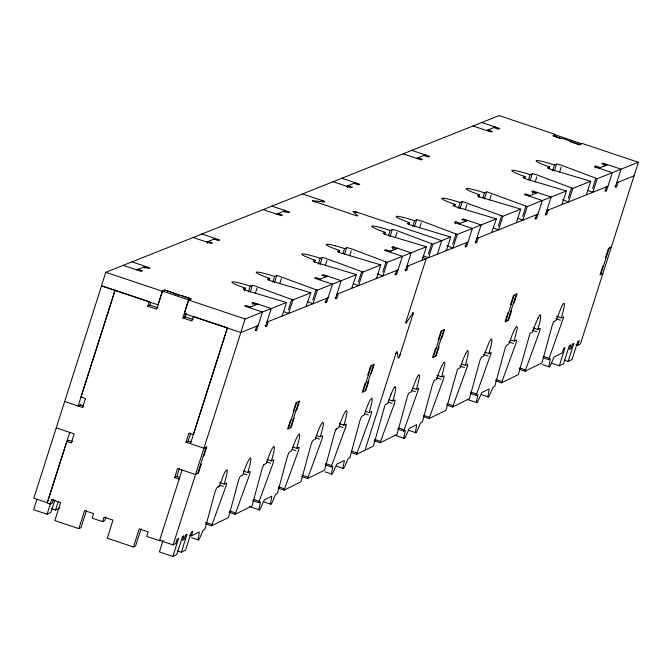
<?xml version="1.0" encoding="UTF-8"?>
<svg xmlns="http://www.w3.org/2000/svg" width="672" height="672" viewBox="0 0 672 672"><rect width="100%" height="100%" fill="white"/><g stroke="black" fill="none" stroke-linecap="round" stroke-linejoin="round"><path stroke-width="1.01" d="M422.31 257.384L426.157 258.678L406.795 319.242L405.98 323.392L412.961 312.766A4.763 0.58 -71.5 0 1 412.717 314.924L400.495 353.422C396.018 368.558 399.386 341.368 394.909 356.488L364.997 450.215M345.954 425.821L346.088 425.149A4.78 0.58 -71.5 0 0 345.996 424.082L343.82 425.149L339.326 423.646M467.368 365.912L467.578 364.711A4.67 0.563 -71.5 0 0 467.418 364.174L465.242 365.249L461.387 363.955M412.709 314.924L413.003 313.438A4.771 0.58 -71.5 0 0 412.591 313.06M219.769 482.597L224.263 484.109L227.077 473.315L227.136 469.619L225.473 471.156L223.49 475.087L219.19 486.612L217.014 487.679A4.788 0.58 -71.5 0 0 215.754 490.022A4.746 0.571 -71.5 0 0 214.847 492.551L205.296 527.89A4.771 0.58 -71.5 0 1 204.91 529.166L203.104 530.225L201.734 533.266A9.559 1.159 -71.5 0 1 198.45 539.96A9.559 1.159 -71.5 0 1 199.004 534.618L199.282 531.938L191.344 535.87L189.42 535.223M243.306 471.022L247.8 472.525L249.48 466.788A16.75 2.024 -71.5 0 0 250.883 458.615L250.303 457.968L249.018 459.539A16.75 2.024 -71.5 0 0 244.751 469.123L242.726 475.028L240.551 476.104A4.788 0.58 -71.5 0 0 239.618 477.658L239.291 478.439A4.788 0.58 -71.5 0 0 238.384 480.976L228.74 516.617A4.662 0.563 -71.5 0 1 228.446 517.583L211.638 525.848L205.514 523.79M292.883 447.09L296.73 448.384L299.561 437.573L299.62 433.868L297.956 435.397A16.724 2.024 -71.5 0 0 291.656 450.887L289.489 451.954A4.805 0.58 -71.5 0 0 288.851 452.886L288.548 453.533A4.746 0.571 -71.5 0 0 287.322 456.834L277.763 492.164A4.872 0.588 -71.5 0 1 277.385 493.441L275.57 494.5L274.21 497.54A9.559 1.159 -71.5 0 1 270.917 504.244L264.18 501.976M316.428 435.473L320.275 436.766L321.955 431.029A16.75 2.024 -71.5 0 0 323.366 422.856L322.787 422.209L321.502 423.78A16.75 2.024 -71.5 0 0 317.234 433.364L315.202 439.27L313.026 440.345A4.788 0.58 -71.5 0 0 312.102 441.899L311.774 442.68A4.788 0.58 -71.5 0 0 310.867 445.217L301.216 480.858A4.662 0.563 -71.5 0 1 300.922 481.824L284.113 490.123L278.216 488.141M365.366 411.331L369.214 412.625L372.036 401.814L372.103 398.11L370.432 399.638A16.724 2.024 -71.5 0 0 364.14 415.128L361.964 416.195A4.805 0.58 -71.5 0 0 361.334 417.127L361.032 417.774A4.746 0.571 -71.5 0 0 359.797 421.075L350.246 456.406A4.872 0.588 -71.5 0 1 349.86 457.682L348.054 458.741L346.693 461.782A9.559 1.159 -71.5 0 1 343.4 468.485L336.664 466.217M436.884 375.245L441.697 376.866L444.772 364.199A16.582 2.008 -71.5 0 0 444.2 362.309L443.663 362.796A16.699 2.024 -71.5 0 0 440.933 367.819L439.799 370.516A16.724 2.024 -71.5 0 0 436.624 379.369L434.448 380.436A4.67 0.563 -71.5 0 0 433.818 381.368A4.696 0.571 -71.5 0 0 433.188 382.78A4.83 0.588 -71.5 0 0 432.281 385.308L422.73 420.647A4.696 0.571 -71.5 0 1 422.344 421.924L420.538 422.982L418.211 428.509A9.542 1.151 -71.5 0 1 415.884 429.652L416.716 424.696L409.307 428.35L406.703 434.179A9.542 1.151 -71.5 0 1 404.376 435.33L405.359 430.466L403.679 431.13L397.782 429.156M510.325 339.814L514.181 341.107L517.255 328.44A16.582 2.008 -71.5 0 0 516.684 326.55L516.138 327.037A16.699 2.024 -71.5 0 0 513.416 332.06L512.274 334.757A16.724 2.024 -71.5 0 0 509.107 343.61L506.302 345.61A4.696 0.571 -71.5 0 0 505.672 347.021A4.83 0.588 -71.5 0 0 504.764 349.549L495.205 384.888A4.696 0.571 -71.5 0 1 494.827 386.165L493.021 387.223L490.686 392.75A9.542 1.151 -71.5 0 1 488.368 393.893L489.199 388.937L481.79 392.591L479.178 398.42A9.542 1.151 -71.5 0 1 476.86 399.571L477.842 394.708L476.162 395.371L470.266 393.397M36.935 499.254L33.6 509.712L47.082 514.231L50.954 512.316L54.902 499.96M69.728 432.382L47.292 502.715L33.818 498.196L101.564 285.81L149.167 301.652L147.722 306.163L156.71 309.179L162.481 291.11L164.648 290.044L190.865 298.83L188.689 299.897L162.481 291.11M115.046 290.329L78.137 406.039L81.035 404.603M72.618 441.546L69.023 440.345L66.847 441.412L47.174 503.042L50.173 504.05L52.349 502.975L53.5 499.363M115.097 290.228L81.018 397.009L85.512 398.513L82.631 407.543L64.655 401.52M50.173 504.05L51.61 499.531L60.598 502.547L54.835 520.607L78.859 528.662L81.035 527.596L86.495 510.476M47.082 514.231L50.417 503.773M51.685 508.771L55.532 510.056L58.262 501.505M147.722 306.163L149.898 305.088L150.763 302.383M78.859 528.662L84.622 510.602L93.61 513.618L92.173 518.129L102.589 521.623L104.765 520.548L105.916 516.936M102.589 521.623L104.034 517.104L113.014 520.12L107.251 538.18L133.459 546.966L135.635 545.899L141.095 528.78M203.23 456.17L203.952 455.818L206.833 446.779L203.935 448.216L185.968 442.184L188.849 433.154L193.343 434.666L227.422 327.886L193.351 316.462L191.906 320.972L182.918 317.965L188.689 299.897M184.624 317.344L185.573 314.37M182.918 317.965L185.094 316.89L186.312 313.085M133.459 546.966L139.23 528.906L148.21 531.922L146.773 536.432L159.499 540.7L160.952 539.986M179.172 479.069L174.678 477.565L177.559 468.527L195.535 474.55L198.425 473.122L201.306 464.092L200.584 464.453M174.678 477.565L176.854 476.49L179.449 468.359M185.968 442.184L188.143 441.118L190.739 432.986M190.462 443.696L227.363 327.995M159.499 540.7L182.053 470.03M163.044 540.473L159.407 551.888L172.88 556.408L176.761 554.501L182.524 536.424L183.977 535.71L182.532 540.221L184.212 539.398L185.657 534.878L187.11 534.164L181.339 552.241L177.484 550.948M159.617 540.372L173.099 544.891L240.845 332.506L184.204 313.597L188.563 300.031L191.36 298.914L182.372 295.907M197.702 473.483L206.111 447.14M172.88 556.408L178.651 538.339L177.198 539.053L175.762 543.572L173.099 544.891M191.344 535.87L192.788 531.359L191.335 532.081L185.564 550.15L181.339 552.241M288.322 428.778L296.73 402.436M290.497 427.703L298.906 401.36M362.981 391.944L371.389 365.602M365.156 390.869L373.565 364.526M433.289 357.26L441.697 330.918M435.464 356.185L443.873 329.843M505.772 321.502L514.172 295.159M507.94 320.426L516.348 294.084M551.628 363.174L559.331 365.753L565.102 347.676L563.648 348.39L562.212 352.901L553.997 357.143L551.662 362.662A9.542 1.151 -71.5 0 1 549.335 363.812L550.326 358.949L548.646 359.612L543.589 357.916M564.287 360.116L568.134 361.41L573.905 343.325L572.46 344.047L571.015 348.566L569.335 349.398L570.78 344.87L569.327 345.584L563.556 363.67L559.331 365.753M575.862 344.585L577.786 345.232L579.23 340.704L577.786 341.418L572.015 359.495L568.134 361.41M634.04 175.846L638.4 162.28L581.86 143.329L579.146 144.413L562.624 138.356L561.926 138.634L552.938 135.626L555.652 134.543L499.12 115.592L105.815 272.294L101.455 285.86L157.996 304.811L162.355 291.245L165.152 290.128L174.14 293.143L173.443 293.42M144.85 268.204L145.429 266.398L136.685 269.884M207.43 243.39L208.051 241.45L212.545 242.953L211.142 243.516L193.166 237.485M244.415 291.026L245.347 288.12A16.733 1.697 17.8 0 1 239.509 286.028A16.657 1.688 17.8 0 1 233.36 283.307A16.615 1.68 17.8 0 1 234.192 281.904A16.733 1.697 17.8 0 1 250.244 286.163L252.344 285.331A4.654 0.47 17.8 0 1 253.453 285.424L292.975 299.914L310.842 292.79L306.146 306.247M248.371 291.984L250.244 286.171M250.118 292.261L252.344 285.331M281.795 315.949A4.712 0.479 17.8 0 1 282.122 316.058L286.482 302.501L245.104 318.982L240.744 332.548L258.132 325.618M255.352 293.345L256.99 288.254M252.638 304.483L253.26 302.551L271.236 308.574L265.415 326.659L266.818 326.105L268.271 321.577M284.777 212.453L285.356 210.647L276.612 214.133M269.077 280.358L269.699 278.418A16.733 1.697 17.8 0 1 263.869 276.326A16.657 1.688 17.8 0 1 257.72 273.605A16.607 1.68 17.8 0 1 258.544 272.202A16.733 1.697 17.8 0 1 274.604 276.461L276.696 275.629A4.654 0.47 17.8 0 1 277.813 275.722L317.335 290.203L356.446 274.621L351.758 288.078M256.729 326.18L255.276 330.7L256.67 330.145L262.492 312.06L244.516 306.029L245.918 305.474L250.412 306.978M272.731 282.282L274.596 276.469M274.47 282.551L276.696 275.629M279.712 283.643L281.35 278.552M288.448 309.641L291.715 299.468M292.975 299.914L288.616 313.471L283.45 311.556M314.689 262.181L315.311 260.249A16.724 1.688 17.8 0 1 303.324 255.427A16.615 1.68 17.8 0 1 311.002 255.52A16.733 1.697 17.8 0 1 320.208 258.292L322.308 257.46A4.654 0.47 17.8 0 1 323.425 257.552L361.99 271.706A4.662 0.47 17.8 0 0 362.939 272.034L380.806 264.919L376.446 278.485A4.805 0.487 17.8 0 0 376.11 278.376M318.343 264.104L320.208 258.292M320.082 264.382L322.308 257.46M347.357 187.631L347.978 185.699L352.472 187.202L351.07 187.757L333.102 181.734M312.808 299.939L316.075 289.766M317.335 290.203L312.976 303.769L307.81 301.854M325.315 265.465L326.953 260.383M339.049 252.479L339.671 250.538A16.716 1.688 17.8 0 1 327.684 245.725A16.615 1.68 17.8 0 1 335.362 245.818M326.693 298.309L325.24 302.828L326.642 302.266L332.455 284.18M342.93 253.68L344.568 248.59L346.66 247.758A4.654 0.47 17.8 0 1 347.777 247.85L348.466 247.993A4.796 0.487 17.8 0 1 351.859 248.984L386.341 261.996A4.662 0.47 17.8 0 0 387.299 262.332L426.409 246.75L422.05 260.308A4.696 0.479 17.8 0 0 421.722 260.198M344.442 254.68L346.66 247.758M349.675 255.763L351.313 250.681M326.323 276.738L321.829 275.226L323.232 274.672L341.2 280.694L335.378 298.788L336.781 298.225L338.234 293.706M358.411 281.761L361.687 271.589M362.939 272.034L358.579 285.6A4.662 0.47 17.8 0 1 357.63 285.264L353.413 283.685M384.653 234.31L385.274 232.369A16.716 1.688 17.8 0 1 373.288 227.556A16.615 1.68 17.8 0 1 374.119 226.153A16.716 1.688 17.8 0 1 390.18 230.42L392.272 229.58A4.662 0.47 17.8 0 1 393.389 229.673L394.078 229.824A4.796 0.487 17.8 0 1 397.463 230.807L431.651 243.718A4.771 0.479 17.8 0 0 432.911 244.154L450.769 237.04L446.41 250.606A4.712 0.479 17.8 0 0 445.746 250.387M388.542 235.502L390.172 230.42M390.046 236.502L392.272 229.58M382.771 272.059L386.039 261.887M387.299 262.332L382.939 275.898A4.662 0.47 17.8 0 1 381.982 275.562L377.773 273.974M395.287 237.594L396.917 232.504M392.574 248.732L393.196 246.792L411.163 252.823L405.35 270.908L406.745 270.354L408.198 265.835M409.004 224.599L409.634 222.667A16.733 1.697 17.8 0 1 403.796 220.576A16.657 1.688 17.8 0 1 397.648 217.846A16.615 1.68 17.8 0 1 398.479 216.443A16.733 1.697 17.8 0 1 414.532 220.71L416.623 219.878A4.654 0.47 17.8 0 1 417.74 219.971L418.429 220.122A4.78 0.487 17.8 0 1 421.823 221.105L457.262 234.452L496.373 218.87L491.686 232.327M396.656 270.43L395.203 274.949L396.606 274.394L402.419 256.309L384.451 250.278L385.846 249.724L390.34 251.227M412.658 226.523L414.532 220.71M414.397 226.8L416.623 219.878M419.639 227.884L421.277 222.802M428.375 253.89L431.651 243.718M432.911 244.154L428.543 257.72A4.771 0.479 17.8 0 1 427.291 257.284L423.385 255.805M437.388 254.201L441.756 240.635L358.117 212.596L352.884 211.386L357.672 215.653A4.763 0.479 17.8 0 1 355.538 215.477L312.295 200.684L324.45 201.97A4.754 0.479 17.8 0 0 321.056 200.172L302.467 193.939M454.616 206.43L455.238 204.49A16.733 1.697 17.8 0 1 449.408 202.398A16.657 1.688 17.8 0 1 444.108 198.282M458.27 208.354L460.135 202.541L462.235 201.709A4.654 0.47 17.8 0 1 463.352 201.802L502.866 216.283L520.733 209.168L516.373 222.726M455.188 223.784L455.809 221.844L460.303 223.348M460.009 208.631L462.235 201.709M452.735 244.18L456.002 234.007M457.262 234.452L452.903 248.018L446.762 245.734M465.251 209.714L466.88 204.632M478.666 197.694L479.598 194.788A16.699 1.688 17.8 0 1 467.603 189.974A16.615 1.68 17.8 0 1 470.324 188.891A16.699 1.688 17.8 0 1 475.339 190.075A16.733 1.697 17.8 0 1 484.495 192.839L486.595 191.999A4.654 0.47 17.8 0 1 487.704 192.091L526.268 206.245A4.662 0.47 17.8 0 0 527.226 206.573L566.345 190.991L561.977 204.557M466.628 242.55L465.167 247.078L466.57 246.515L472.382 228.43L454.415 222.407L455.809 221.844M482.857 197.921L484.495 192.839M484.369 198.92L486.595 191.999M489.602 200.012L491.24 194.922M466.25 220.979L461.756 219.475L463.159 218.921L481.127 224.944L475.314 243.029L476.717 242.474L478.17 237.955M498.338 226.01L501.614 215.838M502.866 216.283L498.506 229.849L493.34 227.926M524.58 178.55L525.202 176.618A16.691 1.688 17.8 0 1 513.215 171.797A16.615 1.68 17.8 0 1 515.928 170.722A16.691 1.688 17.8 0 1 520.951 171.906A16.733 1.697 17.8 0 1 530.099 174.661L532.199 173.83A4.654 0.47 17.8 0 1 533.316 173.922L534.005 174.073A4.796 0.487 17.8 0 1 537.39 175.056L571.88 188.076A4.662 0.47 17.8 0 0 572.838 188.404L590.696 181.289L586.337 194.855M528.469 179.752L530.099 174.661M529.973 180.751L532.199 173.83M522.698 216.308L525.966 206.136M527.226 206.573L522.866 220.139A4.771 0.487 17.8 0 1 521.606 219.702L517.7 218.224M535.214 181.835L536.844 176.753M532.501 192.982L533.123 191.041L551.09 197.072L545.278 215.158L546.68 214.603L548.134 210.076M548.94 168.848L549.562 166.908A16.691 1.688 17.8 0 1 537.575 162.095A16.615 1.68 17.8 0 1 538.406 160.692A16.775 1.697 17.8 0 1 554.509 164.976L556.559 164.128A4.662 0.47 17.8 0 1 557.676 164.22L558.365 164.371A4.796 0.487 17.8 0 1 561.75 165.354L595.938 178.256A4.771 0.479 17.8 0 0 597.19 178.702L638.4 162.28M536.592 214.679L535.139 219.198L536.533 218.644L542.346 200.55L524.378 194.527L525.773 193.973L530.267 195.476M552.586 170.772L554.459 164.959M554.333 171.049L556.559 164.128M559.566 172.133L561.204 167.051M568.31 198.139L571.578 187.958M572.838 188.404L568.47 201.97A4.662 0.47 17.8 0 1 567.521 201.634L562.33 199.685M595.115 168.034L595.745 166.093L600.239 167.597M592.662 188.429L595.938 178.256M597.19 178.702L592.83 192.268A4.771 0.479 17.8 0 1 591.57 191.822L587.664 190.344M606.556 186.808L605.102 191.318L606.497 190.764L612.318 172.679L594.342 166.648L595.745 166.093M606.178 165.228L601.692 163.724L603.086 163.17L621.062 169.193L615.241 187.286L616.644 186.724L618.097 182.204M403.679 431.13L418.639 388.853A4.67 0.563 -71.5 0 0 418.48 388.315L416.304 389.39L412.457 388.097M476.162 395.371L491.123 353.094A4.67 0.563 -71.5 0 0 490.963 352.556L488.788 353.632L484.932 352.338M548.646 359.612L563.606 317.335A4.67 0.563 -71.5 0 0 563.438 316.798L561.263 317.873L556.45 316.26M400.495 353.422L399.764 355.496M296.73 448.384L298.906 447.308A4.805 0.58 -71.5 0 1 299.074 447.846L298.864 449.047A4.813 0.58 -71.5 0 1 298.192 451.466L284.441 489.14A4.662 0.563 -71.5 0 0 284.113 490.123M369.214 412.625L371.389 411.55A4.805 0.58 -71.5 0 1 371.549 412.087L371.347 413.288A4.805 0.58 -71.5 0 1 370.667 415.733L356.916 453.382A4.662 0.563 -71.5 0 0 356.588 454.364L351.38 452.617M211.638 525.848A4.796 0.58 -71.5 0 1 212.083 524.538L226.204 485.554A4.813 0.58 -71.5 0 0 226.439 483.034L224.263 484.109M229.043 512.207L235.175 514.265A4.771 0.58 -71.5 0 1 235.612 512.954L249.253 475.608A4.813 0.58 -71.5 0 0 249.917 473.222L250.135 471.988A4.813 0.58 -71.5 0 0 249.967 471.45L247.8 472.525M252.588 500.598L258.72 502.648A4.771 0.58 -71.5 0 1 259.157 501.337L272.798 463.991A4.78 0.58 -71.5 0 0 273.47 461.588L273.605 460.908A4.78 0.58 -71.5 0 0 273.512 459.841L271.337 460.908L266.851 459.404M301.753 476.532L307.65 478.506A4.771 0.58 -71.5 0 1 308.095 477.196L321.737 439.849A4.813 0.58 -71.5 0 0 322.409 437.43L322.61 436.229A4.813 0.58 -71.5 0 0 322.451 435.691L320.275 436.766M325.298 464.915L331.195 466.889A4.771 0.58 -71.5 0 1 331.64 465.578L345.282 428.232M374.237 440.765L380.134 442.747A4.771 0.58 -71.5 0 1 380.579 441.437L394.22 404.09M423.864 416.858L429.072 418.606A4.771 0.58 -71.5 0 1 429.517 417.295L443.15 379.949A4.83 0.588 -71.5 0 0 443.638 378.311A4.738 0.571 -71.5 0 0 444.032 376.328A4.67 0.563 -71.5 0 0 443.873 375.791L441.697 376.866M446.494 404.93L452.617 406.988A4.771 0.58 -71.5 0 1 453.062 405.678L466.696 368.332M495.424 380.789L501.556 382.847A4.771 0.58 -71.5 0 1 502.001 381.536L515.634 344.19A4.83 0.588 -71.5 0 0 516.113 342.552A4.738 0.571 -71.5 0 0 516.516 340.57A4.67 0.563 -71.5 0 0 516.356 340.032L514.181 341.107M518.969 369.172L525.101 371.23A4.771 0.58 -71.5 0 1 525.538 369.919L539.179 332.573A4.67 0.563 -71.5 0 0 539.851 330.154L540.061 328.952A4.67 0.563 -71.5 0 0 539.893 328.415L537.726 329.49L532.904 327.877M390.86 394.657L393.061 389.71A16.565 2.008 -71.5 0 1 395.262 386.534M263.458 465.419L262.836 466.822A4.813 0.58 -71.5 0 0 261.929 469.358L252.286 505A4.662 0.563 -71.5 0 1 251.992 505.966L235.175 514.265M335.941 429.66L335.32 431.063A4.813 0.58 -71.5 0 0 334.404 433.6L324.761 469.241A4.662 0.563 -71.5 0 1 324.467 470.207L307.65 478.506M465.536 353.951L463.344 358.898A16.565 2.008 -71.5 0 0 460.219 367.702L457.993 368.819A4.67 0.563 -71.5 0 0 457.363 369.751L445.889 410.306L429.072 418.606M538.02 318.192L535.819 323.14A16.657 2.016 -71.5 0 0 532.652 331.993L530.477 333.06A4.67 0.563 -71.5 0 0 529.838 333.992L518.372 374.548L501.556 382.847M312.404 200.6L312.824 201.079A4.746 0.479 17.8 0 0 315.143 202.045M553.358 136.038L555.534 134.963L581.742 143.749L579.566 144.824L569.864 141.565M55.532 510.056L59.766 507.973M611.402 246.91L609.227 247.985L600.827 274.327L602.994 273.252L634.049 175.846L616.694 182.759M611.276 247.246L608.387 248.674L605.506 257.704L606.228 257.351M293.849 411.466L293.126 411.818L296.008 402.788L299.628 400.999L296.747 410.038L296.024 410.39M368.508 374.632L367.777 374.993L370.658 365.954L374.287 364.174L371.406 373.204L370.675 373.556M438.808 339.948L438.085 340.301L440.966 331.271L444.595 329.482L441.714 338.512L440.983 338.873M511.291 304.189L510.569 304.542L513.45 295.512L517.07 293.723L514.189 302.753L513.467 303.114M291.203 419.74L290.48 420.101L287.599 429.131L291.22 427.342L294.109 418.312L293.378 418.673M365.862 382.914L365.14 383.267L362.258 392.305L365.879 390.516L368.76 381.478L368.038 381.839M436.17 348.222L435.448 348.583L432.558 357.613L436.187 355.824L439.068 346.794L438.346 347.155M508.654 312.463L507.923 312.824L505.042 321.854L508.67 320.065L511.552 311.035L510.821 311.396M603.59 265.625L602.86 265.986L599.978 275.016L602.876 273.588L580.44 343.921L577.786 345.232M264.096 464.486L266.263 463.411L268.304 457.506A16.724 2.024 -71.5 0 1 272.555 447.93L273.848 446.359L274.428 446.998A16.724 2.024 -71.5 0 1 271.345 460.908M336.571 428.728L338.747 427.652L340.788 421.747A16.724 2.024 -71.5 0 1 345.038 412.171L346.332 410.6L346.912 411.239A16.724 2.024 -71.5 0 1 343.82 425.149M387.685 403.511L385.51 404.578A4.67 0.563 -71.5 0 0 384.88 405.51L373.405 446.065L356.588 454.364M388.912 399.714L392.759 401.008L394.934 399.932A4.67 0.563 -71.5 0 1 395.094 400.47L394.892 401.671A4.67 0.563 -71.5 0 1 394.229 404.032M554.022 321.451L556.189 320.376L561.565 306.575A16.657 2.016 -71.5 0 1 563.774 303.349L564.152 303.349A16.708 2.024 -71.5 0 1 563.615 309.431A16.657 2.016 -71.5 0 1 561.263 317.873M258.72 502.648L260.4 501.992L259.972 504.571A9.559 1.159 -71.5 0 0 259.409 509.914L249.782 506.688M331.195 466.889L332.875 466.234L332.447 468.812A9.559 1.159 -71.5 0 0 331.892 474.155L325.156 471.895M380.134 442.747L396.95 434.448A4.696 0.571 -71.5 0 0 397.337 433.171L407.476 396.152A4.738 0.571 -71.5 0 1 408.425 393.901A4.67 0.563 -71.5 0 1 409.055 392.969L411.23 391.894L416.598 378.092A16.708 2.024 -71.5 0 1 418.816 374.825L419.194 374.867A16.708 2.024 -71.5 0 1 416.304 389.39M452.617 406.988L469.434 398.689A4.696 0.571 -71.5 0 0 469.812 397.412L479.951 360.394A4.738 0.571 -71.5 0 1 481.538 357.218L483.714 356.135L489.082 342.334A16.582 2.008 -71.5 0 1 491.291 339.074L491.669 339.108A16.708 2.024 -71.5 0 1 488.779 353.632M525.101 371.23L541.918 362.93A4.696 0.571 -71.5 0 0 542.296 361.654L552.434 324.635A4.738 0.571 -71.5 0 1 554.014 321.46M391.121 250.925L393.313 250.043M603.204 166.421L605.396 165.547M206.648 242.004L215.393 238.526M346.584 186.253L355.328 182.776M416.548 158.382L425.292 154.896M486.511 130.502L495.256 127.025M245.347 288.12L243.247 288.96A4.654 0.47 17.8 0 0 243.6 289.355L244.062 289.598A4.805 0.487 17.8 0 0 246.238 290.464L286.482 302.501M269.699 278.418L267.607 279.25A4.654 0.47 17.8 0 0 267.952 279.653L268.422 279.888A4.805 0.487 17.8 0 0 270.589 280.762L309.842 292.471A4.855 0.487 17.8 0 1 310.842 292.79M315.311 260.249L313.211 261.08A4.654 0.47 17.8 0 0 313.564 261.484L314.026 261.719A4.805 0.487 17.8 0 0 316.201 262.584L355.454 274.302A4.855 0.487 17.8 0 1 356.446 274.621M339.671 250.538L337.571 251.378A4.654 0.47 17.8 0 0 337.915 251.773L338.386 252.017A4.78 0.487 17.8 0 0 341.359 253.159L379.487 264.499A4.578 0.462 17.8 0 1 380.478 264.81L380.806 264.919M385.274 232.369L383.174 233.209A4.654 0.47 17.8 0 0 383.527 233.604L383.998 233.839A4.78 0.487 17.8 0 0 386.971 234.99L425.099 246.33A4.696 0.479 17.8 0 1 426.409 246.75M409.634 222.667L407.534 223.499A4.654 0.47 17.8 0 0 407.879 223.902L408.349 224.137A4.805 0.487 17.8 0 0 410.516 225.002L450.769 237.04M455.238 204.49L453.138 205.33A4.654 0.47 17.8 0 0 453.491 205.724L453.953 205.968A4.805 0.487 17.8 0 0 456.128 206.833L495.382 218.551A4.855 0.487 17.8 0 1 496.373 218.87M479.598 194.788L477.498 195.628A4.654 0.47 17.8 0 0 477.842 196.022L478.313 196.258A4.805 0.487 17.8 0 0 480.48 197.131L519.742 208.841A4.855 0.487 17.8 0 1 520.733 209.168M525.202 176.618L523.11 177.45A4.78 0.487 17.8 0 0 523.463 177.853L523.925 178.088A4.78 0.487 17.8 0 0 526.898 179.239L565.345 190.672A4.855 0.487 17.8 0 1 566.345 190.991M549.562 166.908L547.462 167.748A4.78 0.487 17.8 0 0 547.814 168.151L548.276 168.386A4.78 0.487 17.8 0 0 551.258 169.537L589.378 180.869A4.696 0.479 17.8 0 1 590.696 181.289M253.26 302.551L251.866 303.106L256.36 304.609M393.196 246.792L391.793 247.355L396.287 248.858M533.123 191.041L531.72 191.604L536.214 193.108M249.01 307.541L257.754 304.055M318.973 279.661L327.718 276.184M388.937 251.79L397.681 248.304M458.909 223.91L467.653 220.433M528.872 196.039L537.617 192.553M598.836 168.16L607.58 164.674M266.876 322.14L328.096 297.746M336.84 294.26L398.059 269.867M406.804 266.381L468.023 241.996M476.767 238.51L537.986 214.116M546.731 210.63L607.95 186.236M540.229 314.933L540.792 316.823L540.07 321.04A16.565 2.008 -71.5 0 1 537.726 329.49M467.746 350.692L468.317 352.582L467.586 356.798A16.565 2.008 -71.5 0 1 465.242 365.249M395.27 386.45L395.833 388.34L395.102 392.557A16.565 2.008 -71.5 0 1 392.759 401.008M355.53 215.477L356.362 215.67M554.333 136.357L561.128 138.634M481.774 122.497L499.75 128.52L498.347 129.083L493.853 127.571M487.906 129.948L492.4 131.452L491.005 132.006L473.029 125.983M614.771 186.102L616.644 186.724M605.002 190.26L606.497 190.764M411.81 150.377L429.786 156.4L428.383 156.954L423.889 155.45M417.942 157.819L422.436 159.323L421.042 159.886L403.066 153.863M545.185 214.099L546.68 214.603M535.038 218.14L536.533 218.644M341.846 178.248L359.814 184.279L358.42 184.834L353.926 183.33M475.213 241.97L476.717 242.474M465.074 246.019L466.57 246.515M271.883 206.128L289.85 212.15L288.456 212.713L283.962 211.201M278.015 213.57L282.509 215.082L281.106 215.636L263.138 209.614M555.794 318.637L560.482 320.208M404.872 269.724L406.745 270.354M395.102 273.89L396.606 274.394M532.249 330.254L536.936 331.817M201.911 234.007L219.887 240.03L218.492 240.584L213.998 239.081M508.712 341.863L513.391 343.434M320.376 279.107L315.882 277.595L314.488 278.158L332.455 284.18M543.094 356.294L549.083 358.302M542.598 364.619L549.343 366.878M334.908 297.604L336.781 298.225M483.319 354.396L487.998 355.967M325.139 301.762L326.642 302.266M519.548 367.912L525.538 369.919M459.774 366.013L464.453 367.576M496.003 379.529L502.001 381.536M131.947 261.878L149.923 267.91L148.52 268.464L144.035 266.96M138.088 269.329L142.582 270.833L141.179 271.387L123.203 265.364M436.229 377.622L440.908 379.193M481.622 394.699L488.368 396.959M470.618 392.053L476.608 394.061M174.359 293.731L178.928 295.26M264.944 325.475L266.818 326.105M105.815 272.294L162.355 291.245M188.563 300.031L245.104 318.982M467.233 399.412L476.86 402.637M255.175 329.641L256.67 330.145M411.768 390.466L415.514 391.726M447.073 403.67L453.062 405.678M149.898 305.088L157.987 307.801M185.094 316.89L193.183 319.603M388.223 402.083L391.969 403.334M423.528 415.288L429.517 417.295M364.686 413.7L368.424 414.952M409.147 430.458L415.884 432.718M398.135 427.812L404.124 429.82M394.75 435.17L404.376 438.396M339.293 426.224L343.031 427.484M374.59 439.429L380.579 441.437M315.748 437.842L319.486 439.102M351.044 451.046L357.034 453.054M292.202 449.459L295.949 450.71M325.651 463.571L331.64 465.578M266.809 461.983L270.556 463.243M302.106 475.188L308.095 477.196M80.069 404.888L83.857 406.157M188.143 441.118L190.982 442.067M243.264 473.6L247.01 474.86M278.561 486.805L284.55 488.813M56.246 427.862L74.222 433.885L71.341 442.924L66.847 441.412M219.727 485.184L223.474 486.436M217.694 486.108L219.19 486.612M253.546 499.456L259.157 501.337M176.854 476.49L179.55 477.397M229.622 510.947L235.612 512.954M205.531 522.337L212.083 524.538M191.713 537.701L198.45 539.96M321.048 200.172L324.374 201.491M263.474 465.385A4.813 0.58 -71.5 0 1 264.104 464.453M259.409 509.914A9.559 1.159 -71.5 0 0 262.702 503.219L264.348 499.876L271.748 496.222L271.471 498.893A9.559 1.159 -71.5 0 0 270.917 504.244M335.958 429.626A4.813 0.58 -71.5 0 1 336.588 428.694M345.946 425.83A4.78 0.58 -71.5 0 1 345.282 428.249M331.892 474.155A9.559 1.159 -71.5 0 0 335.185 467.46L336.823 464.117L344.232 460.463L343.955 463.134A9.559 1.159 -71.5 0 0 343.4 468.485M395.632 354.43A4.712 0.571 -71.5 0 1 396.665 352.136M405.93 322.72A4.813 0.58 -71.5 0 1 406.484 320.267M387.736 403.46A16.565 2.008 -71.5 0 1 390.894 394.657M465.536 354.043A16.565 2.008 -71.5 0 1 467.746 350.776M467.384 365.854A4.67 0.563 -71.5 0 1 466.712 368.273M538.012 318.284A16.565 2.008 -71.5 0 1 540.221 315.017M444.091 198.265A16.733 1.697 17.8 0 1 460.144 202.541M354.228 211.504A4.78 0.487 17.8 0 1 357.076 212.26M335.429 245.826A16.716 1.688 17.8 0 1 344.568 248.59"/></g></svg>
